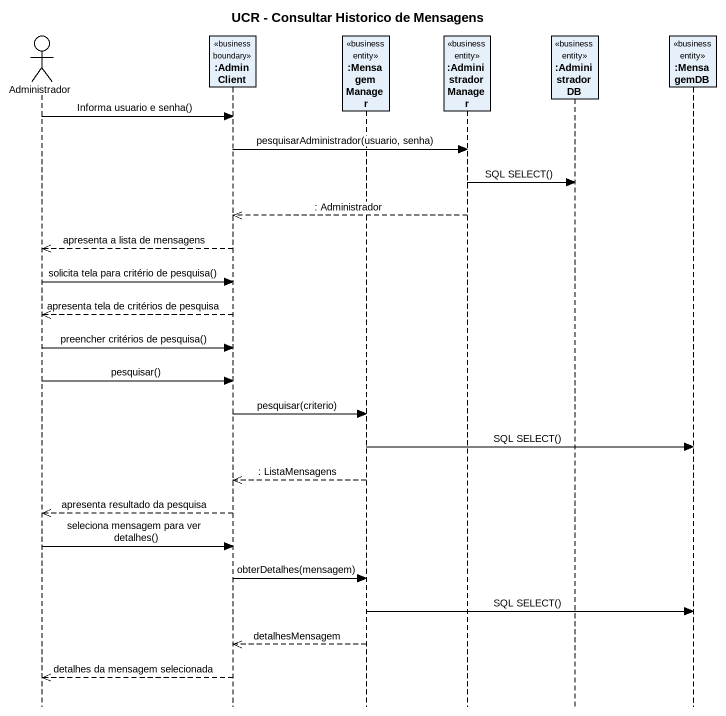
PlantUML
@startuml
title UCR - Consultar Historico de Mensagens
hide footbox
actor Administrador
participant ":AdminClient" as AdminClient <<business boundary>>
participant ":MensagemManager" as MensagemManager <<business entity>>
participant ":AdministradorManager" as AdministradorManager <<business entity>>
participant ":AdministradorDB" as AdministradorDB <<business entity>>
participant ":MensagemDB" as MensagemDB <<business entity>>

Administrador -> AdminClient : Informa usuario e senha()
AdminClient -> AdministradorManager : pesquisarAdministrador(usuario, senha)
AdministradorManager -> AdministradorDB : SQL SELECT()
AdministradorManager -->> AdminClient : : Administrador
AdminClient -->> Administrador : apresenta a lista de mensagens
Administrador -> AdminClient : solicita tela para critério de pesquisa()
AdminClient -->> Administrador : apresenta tela de critérios de pesquisa
Administrador -> AdminClient : preencher critérios de pesquisa()
Administrador -> AdminClient : pesquisar()
AdminClient -> MensagemManager : pesquisar(criterio)
MensagemManager -> MensagemDB : SQL SELECT()
MensagemManager -->> AdminClient : : ListaMensagens
AdminClient -->> Administrador : apresenta resultado da pesquisa
Administrador -> AdminClient : seleciona mensagem para ver detalhes()
AdminClient -> MensagemManager : obterDetalhes(mensagem)
MensagemManager -> MensagemDB : SQL SELECT()
MensagemManager -->> AdminClient : detalhesMensagem
AdminClient -->> Administrador : detalhes da mensagem selecionada
@enduml
